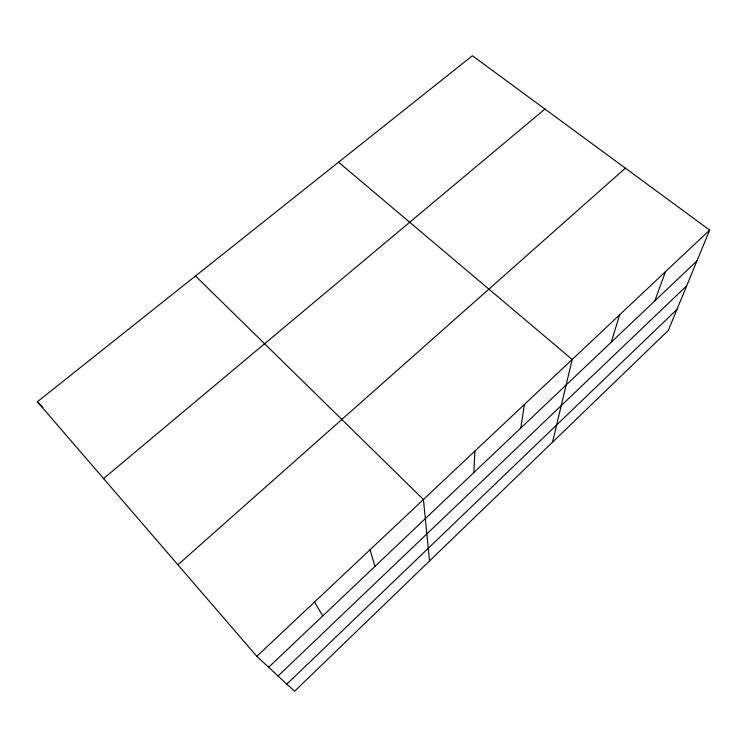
<?xml version="1.0" encoding="UTF-8"?>
<svg xmlns="http://www.w3.org/2000/svg" width="747" height="747" viewBox="0 0 747 747"><rect width="100%" height="100%" fill="white"/><g stroke="black" fill="none" stroke-linecap="round" stroke-linejoin="round"><path stroke-width="1.12" d="M473.897 472.524L474.849 451.104M520.799 428.031L524.403 404.463M552.509 442.233L572.183 359.484L338.568 162.183M611.223 342.238L619.665 314.795M654.811 300.882L665.456 271.693M709.65 230.095L668.294 330.435L294.57 691.264L256.819 656.324L37.35 401.774L472.393 55.736L709.65 230.095L256.819 656.324M286.839 684.112L676.969 309.407M278.071 675.988L686.68 285.84M268.64 667.267L696.96 260.89M177.898 564.788L625.37 168.159M103.562 478.566L544.927 109.043M195.49 275.988L423.428 499.5L429.534 560.96M37.35 401.774L42.822 407.507M314.534 601.998L322.797 615.883M370.026 549.764L374.994 566.366"/></g></svg>
